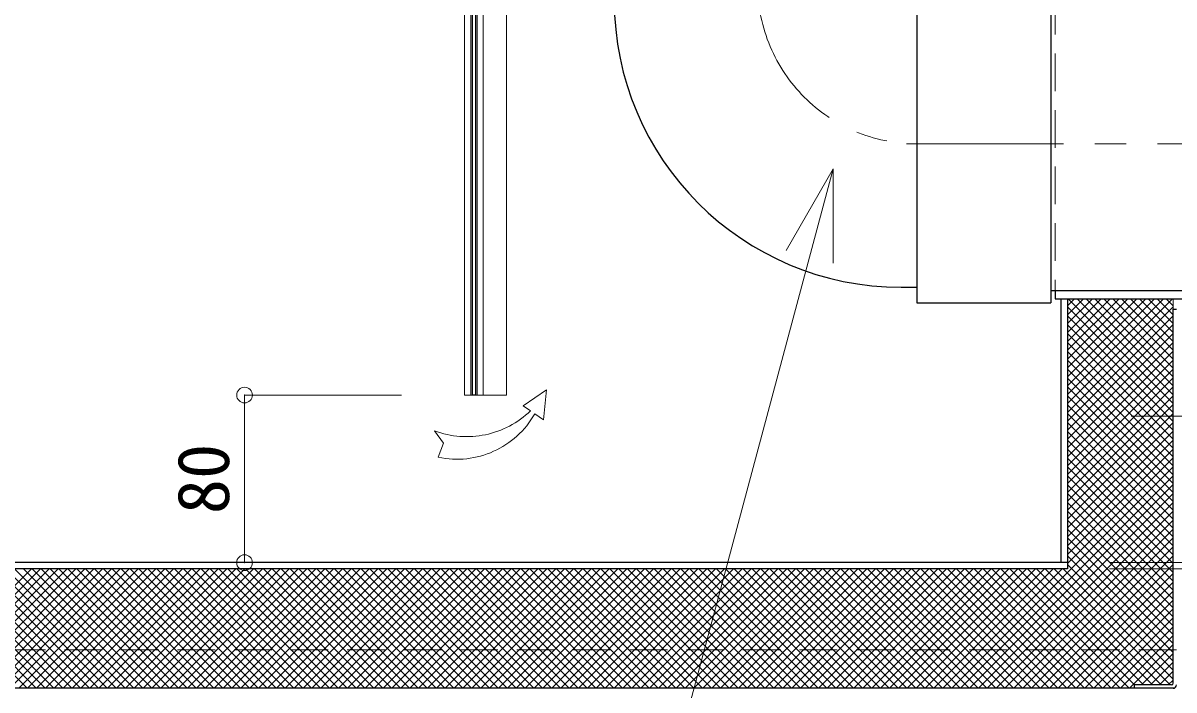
# Model space of a CAD drawing. Units: millimetres at full size, sheet at 1:15; details may follow other scales. Extents: x -3171 to 2904, y -2098 to 2117.
# Drawn here: x -1489 to -940, y -1356 to -1038 of the extents above; entities that cross this region are included whole.
import ezdxf
from ezdxf.enums import TextEntityAlignment as Align

# ---------------------------------------------------------------- set-up
doc = ezdxf.new("R2010")
doc.units = ezdxf.units.MM
doc.header["$LTSCALE"] = 15
doc.header["$PDMODE"] = 32
doc.header["$PDSIZE"] = 7.5
for name, pattern in [('CHAIN1', [8, 5, -1, 1, -1]), ('DASHED1', [1.8, 1.2, -0.6]), ('DOUBLE_CHAIN1', [8.8, 5, -1, 0.6, -0.6, 0.6, -1])]:
    doc.linetypes.add(name, pattern=pattern)
doc.layers.add('0-6_補助線', color=4, linetype='Continuous', lineweight=9)
doc.styles.add('ＭＳ ゴシック', font='')
doc.styles.get('ＭＳ ゴシック').set_extended_font_data('MS Gothic')

msp = doc.modelspace()

# ---------------------------------------------------------------- linework, layer by layer
at = {"layer": '0-6_補助線', "color": 7, "lineweight": 18}
for p, q in [((-1278.38, -1215.45), (-1278.38, -695.45)), ((-1275.38, -1215.45), (-1275.38, -695.45)), ((-1272.38, -707.7), (-1272.38, -1215.45)), ((-1269.38, -708.32), (-1269.38, -1215.45)), ((-1102.25, -1107.4), (-1185.52, -1418.15)), ((-1102.25, -1107.4), (-1124.75, -1146.37)), ((-1102.25, -1107.4), (-1102.25, -1152.4)), ((-939.98, -1169.45), (-939.98, -1174.45)), ((-1275.38, -1215.45), (-1278.38, -1215.45)), ((-1269.38, -1215.45), (-1272.38, -1215.45))]:
    msp.add_line(p, q, dxfattribs=at)
at = {"layer": '0-6_補助線', "color": 5, "lineweight": 25}
for p, q in [((-1274.63, -695.45), (-1274.63, -1215.45)), ((-1273.13, -696.2), (-1273.13, -1215.45)), ((-998.38, -1019.45), (-998.38, -1171.45)), ((-1069.88, -1163.95), (-1062.38, -1163.95)), ((-998.38, -1165.55), (-905.38, -1165.55)), ((-996.38, -1165.55), (-996.38, -1169.45)), ((-996.38, -1169.45), (-905.38, -1169.45)), ((-993.38, -1295.45), (-993.38, -1169.45)), ((-990.38, -1169.45), (-990.38, -1298.45)), ((-939.98, -1174.45), (-938.38, -1174.45)), ((-939.98, -1353.05), (-939.98, -1174.45)), ((-1273.13, -1215.45), (-1274.63, -1215.45)), ((-990.38, -1295.45), (-2396.38, -1295.45)), ((-990.38, -1298.45), (-2396.38, -1298.45)), ((-939.18, -1355.45), (-2447.58, -1355.45)), ((-958.38, -1355.45), (-958.38, -1353.85)), ((-940.78, -1353.85), (-958.38, -1353.85))]:
    msp.add_line(p, q, dxfattribs=at)
at = {"layer": '0-6_補助線'}
for p, q in [((-1258.38, -1215.45), (-1258.38, -695.45)), ((-990.38, -1219.49), (-940.35, -1169.45)), ((-990.38, -1215.24), (-944.59, -1169.45)), ((-990.38, -1211), (-948.84, -1169.45)), ((-990.38, -1206.76), (-953.08, -1169.45)), ((-990.38, -1202.51), (-957.32, -1169.45)), ((-990.38, -1198.27), (-961.57, -1169.45)), ((-990.38, -1194.03), (-965.81, -1169.45)), ((-990.38, -1189.79), (-970.05, -1169.45)), ((-990.38, -1185.54), (-974.29, -1169.45)), ((-990.38, -1181.3), (-978.54, -1169.45)), ((-990.38, -1177.06), (-982.78, -1169.45)), ((-990.38, -1172.82), (-987.02, -1169.45)), ((-990.05, -1169.45), (-939.98, -1219.52)), ((-985.81, -1169.45), (-939.98, -1215.28)), ((-981.56, -1169.45), (-939.98, -1211.04)), ((-977.32, -1169.45), (-939.98, -1206.79)), ((-973.08, -1169.45), (-939.98, -1202.55)), ((-968.84, -1169.45), (-939.98, -1198.31)), ((-964.59, -1169.45), (-939.98, -1194.07)), ((-960.35, -1169.45), (-939.98, -1189.82)), ((-956.11, -1169.45), (-939.98, -1185.58)), ((-951.87, -1169.45), (-939.98, -1181.34)), ((-947.62, -1169.45), (-939.98, -1177.1)), ((-943.38, -1169.45), (-939.98, -1172.85)), ((-990.38, -1223.73), (-939.98, -1173.33)), ((-990.38, -1173.36), (-939.98, -1223.76)), ((-990.38, -1227.97), (-939.98, -1177.57)), ((-990.38, -1177.61), (-939.98, -1228.01)), ((-990.38, -1232.21), (-939.98, -1181.81)), ((-990.38, -1181.85), (-939.98, -1232.25)), ((-990.38, -1236.46), (-939.98, -1186.06)), ((-990.38, -1186.09), (-939.98, -1236.49)), ((-990.38, -1240.7), (-939.98, -1190.3)), ((-990.38, -1190.33), (-939.98, -1240.73)), ((-990.38, -1244.94), (-939.98, -1194.54)), ((-990.38, -1194.58), (-939.98, -1244.98)), ((-990.38, -1249.18), (-939.98, -1198.78)), ((-990.38, -1198.82), (-939.98, -1249.22)), ((-990.38, -1253.43), (-939.98, -1203.03)), ((-990.38, -1203.06), (-939.98, -1253.46)), ((-990.38, -1257.67), (-939.98, -1207.27)), ((-990.38, -1207.31), (-939.98, -1257.71)), ((-990.38, -1261.91), (-939.98, -1211.51)), ((-990.38, -1211.55), (-939.98, -1261.95)), ((-1383.38, -1215.45), (-1383.38, -1295.45)), ((-1275.38, -1215.45), (-1274.63, -1215.45)), ((-1273.13, -1215.45), (-1272.38, -1215.45)), ((-1269.38, -1215.45), (-1258.38, -1215.45)), ((-990.38, -1266.15), (-939.98, -1215.75)), ((-990.38, -1215.79), (-939.98, -1266.19)), ((-990.38, -1270.4), (-939.98, -1220)), ((-990.38, -1220.03), (-939.98, -1270.43)), ((-990.38, -1274.64), (-939.98, -1224.24)), ((-990.38, -1224.28), (-939.98, -1274.68)), ((-990.38, -1278.88), (-939.98, -1228.48)), ((-990.38, -1228.52), (-939.98, -1278.92)), ((-990.38, -1283.12), (-939.98, -1232.72)), ((-990.38, -1232.76), (-939.98, -1283.16)), ((-990.38, -1287.37), (-939.98, -1236.97)), ((-990.38, -1237), (-939.98, -1287.4)), ((-990.38, -1291.61), (-939.98, -1241.21)), ((-990.38, -1241.25), (-939.98, -1291.65)), ((-990.38, -1295.85), (-939.98, -1245.45)), ((-990.38, -1245.49), (-939.98, -1295.89)), ((-1045.74, -1355.45), (-939.98, -1249.7)), ((-990.38, -1249.73), (-939.98, -1300.13)), ((-1041.5, -1355.45), (-939.98, -1253.94)), ((-1037.26, -1355.45), (-939.98, -1258.18)), ((-990.38, -1253.97), (-939.98, -1304.37)), ((-990.38, -1258.22), (-939.98, -1308.62)), ((-1033.01, -1355.45), (-939.98, -1262.42)), ((-990.38, -1262.46), (-939.98, -1312.86)), ((-1028.77, -1355.45), (-939.98, -1266.67)), ((-990.38, -1266.7), (-939.98, -1317.1)), ((-1024.53, -1355.45), (-939.98, -1270.91)), ((-990.38, -1270.94), (-939.98, -1321.34)), ((-1020.29, -1355.45), (-939.98, -1275.15)), ((-1016.04, -1355.45), (-939.98, -1279.39)), ((-990.38, -1275.19), (-939.98, -1325.59)), ((-990.38, -1279.43), (-939.98, -1329.83)), ((-1011.8, -1355.45), (-939.98, -1283.64)), ((-990.38, -1283.67), (-939.98, -1334.07)), ((-1007.56, -1355.45), (-939.98, -1287.88)), ((-990.38, -1287.92), (-939.98, -1338.32)), ((-1003.32, -1355.45), (-939.98, -1292.12)), ((-999.07, -1355.45), (-939.98, -1296.36)), ((-990.38, -1292.16), (-939.98, -1342.56)), ((-990.38, -1296.4), (-939.98, -1346.8)), ((-1544.11, -1298.45), (-1487.11, -1355.45)), ((-1542.13, -1355.45), (-1485.13, -1298.45)), ((-1539.87, -1298.45), (-1482.87, -1355.45)), ((-1537.89, -1355.45), (-1480.89, -1298.45)), ((-1535.63, -1298.45), (-1478.63, -1355.45)), ((-1533.65, -1355.45), (-1476.65, -1298.45)), ((-1531.39, -1298.45), (-1474.39, -1355.45)), ((-1529.4, -1355.45), (-1472.4, -1298.45)), ((-1527.14, -1298.45), (-1470.14, -1355.45)), ((-1525.16, -1355.45), (-1468.16, -1298.45)), ((-1522.9, -1298.45), (-1465.9, -1355.45)), ((-1520.92, -1355.45), (-1463.92, -1298.45)), ((-1518.66, -1298.45), (-1461.66, -1355.45)), ((-1516.67, -1355.45), (-1459.67, -1298.45)), ((-1514.42, -1298.45), (-1457.42, -1355.45)), ((-1512.43, -1355.45), (-1455.43, -1298.45)), ((-1510.17, -1298.45), (-1453.17, -1355.45)), ((-1508.19, -1355.45), (-1451.19, -1298.45)), ((-1505.93, -1298.45), (-1448.93, -1355.45)), ((-1503.95, -1355.45), (-1446.95, -1298.45)), ((-1501.69, -1298.45), (-1444.69, -1355.45)), ((-1499.7, -1355.45), (-1442.7, -1298.45)), ((-1497.45, -1298.45), (-1440.45, -1355.45)), ((-1495.46, -1355.45), (-1438.46, -1298.45)), ((-1493.2, -1298.45), (-1436.2, -1355.45)), ((-1491.22, -1355.45), (-1434.22, -1298.45)), ((-1488.96, -1298.45), (-1431.96, -1355.45)), ((-1486.98, -1355.45), (-1429.98, -1298.45)), ((-1484.72, -1298.45), (-1427.72, -1355.45)), ((-1482.73, -1355.45), (-1425.73, -1298.45)), ((-1480.48, -1298.45), (-1423.48, -1355.45)), ((-1478.49, -1355.45), (-1421.49, -1298.45)), ((-1476.23, -1298.45), (-1419.23, -1355.45)), ((-1474.25, -1355.45), (-1417.25, -1298.45)), ((-1471.99, -1298.45), (-1414.99, -1355.45)), ((-1470.01, -1355.45), (-1413.01, -1298.45)), ((-1467.75, -1298.45), (-1410.75, -1355.45)), ((-1465.76, -1355.45), (-1408.76, -1298.45)), ((-1463.5, -1298.45), (-1406.5, -1355.45)), ((-1461.52, -1355.45), (-1404.52, -1298.45)), ((-1459.26, -1298.45), (-1402.26, -1355.45)), ((-1457.28, -1355.45), (-1400.28, -1298.45)), ((-1455.02, -1298.45), (-1398.02, -1355.45)), ((-1453.04, -1355.45), (-1396.04, -1298.45)), ((-1450.78, -1298.45), (-1393.78, -1355.45)), ((-1448.79, -1355.45), (-1391.79, -1298.45)), ((-1446.53, -1298.45), (-1389.53, -1355.45)), ((-1444.55, -1355.45), (-1387.55, -1298.45)), ((-1442.29, -1298.45), (-1385.29, -1355.45)), ((-1440.31, -1355.45), (-1383.31, -1298.45)), ((-1438.05, -1298.45), (-1381.05, -1355.45)), ((-1436.06, -1355.45), (-1379.06, -1298.45)), ((-1433.81, -1298.45), (-1376.81, -1355.45)), ((-1431.82, -1355.45), (-1374.82, -1298.45)), ((-1429.56, -1298.45), (-1372.56, -1355.45)), ((-1427.58, -1355.45), (-1370.58, -1298.45)), ((-1425.32, -1298.45), (-1368.32, -1355.45)), ((-1423.34, -1355.45), (-1366.34, -1298.45)), ((-1421.08, -1298.45), (-1364.08, -1355.45)), ((-1419.09, -1355.45), (-1362.09, -1298.45)), ((-1416.84, -1298.45), (-1359.84, -1355.45)), ((-1414.85, -1355.45), (-1357.85, -1298.45)), ((-1412.59, -1298.45), (-1355.59, -1355.45)), ((-1410.61, -1355.45), (-1353.61, -1298.45)), ((-1408.35, -1298.45), (-1351.35, -1355.45)), ((-1406.37, -1355.45), (-1349.37, -1298.45)), ((-1404.11, -1298.45), (-1347.11, -1355.45)), ((-1402.12, -1355.45), (-1345.12, -1298.45)), ((-1399.86, -1298.45), (-1342.86, -1355.45)), ((-1397.88, -1355.45), (-1340.88, -1298.45)), ((-1395.62, -1298.45), (-1338.62, -1355.45)), ((-1393.64, -1355.45), (-1336.64, -1298.45)), ((-1391.38, -1298.45), (-1334.38, -1355.45)), ((-1389.4, -1355.45), (-1332.4, -1298.45)), ((-1387.14, -1298.45), (-1330.14, -1355.45)), ((-1385.15, -1355.45), (-1328.15, -1298.45)), ((-1382.89, -1298.45), (-1325.89, -1355.45)), ((-1380.91, -1355.45), (-1323.91, -1298.45)), ((-1378.65, -1298.45), (-1321.65, -1355.45)), ((-1376.67, -1355.45), (-1319.67, -1298.45)), ((-1374.41, -1298.45), (-1317.41, -1355.45)), ((-1372.43, -1355.45), (-1315.43, -1298.45)), ((-1370.17, -1298.45), (-1313.17, -1355.45)), ((-1368.18, -1355.45), (-1311.18, -1298.45)), ((-1365.92, -1298.45), (-1308.92, -1355.45)), ((-1363.94, -1355.45), (-1306.94, -1298.45)), ((-1361.68, -1298.45), (-1304.68, -1355.45)), ((-1359.7, -1355.45), (-1302.7, -1298.45)), ((-1357.44, -1298.45), (-1300.44, -1355.45)), ((-1355.45, -1355.45), (-1298.45, -1298.45)), ((-1353.2, -1298.45), (-1296.2, -1355.45)), ((-1351.21, -1355.45), (-1294.21, -1298.45)), ((-1348.95, -1298.45), (-1291.95, -1355.45)), ((-1346.97, -1355.45), (-1289.97, -1298.45)), ((-1344.71, -1298.45), (-1287.71, -1355.45)), ((-1342.73, -1355.45), (-1285.73, -1298.45)), ((-1340.47, -1298.45), (-1283.47, -1355.45)), ((-1338.48, -1355.45), (-1281.48, -1298.45)), ((-1336.23, -1298.45), (-1279.23, -1355.45)), ((-1334.24, -1355.45), (-1277.24, -1298.45)), ((-1331.98, -1298.45), (-1274.98, -1355.45)), ((-1330, -1355.45), (-1273, -1298.45)), ((-1327.74, -1298.45), (-1270.74, -1355.45)), ((-1325.76, -1355.45), (-1268.76, -1298.45)), ((-1323.5, -1298.45), (-1266.5, -1355.45)), ((-1321.51, -1355.45), (-1264.51, -1298.45)), ((-1319.25, -1298.45), (-1262.25, -1355.45)), ((-1317.27, -1355.45), (-1260.27, -1298.45)), ((-1315.01, -1298.45), (-1258.01, -1355.45)), ((-1313.03, -1355.45), (-1256.03, -1298.45)), ((-1310.77, -1298.45), (-1253.77, -1355.45)), ((-1308.79, -1355.45), (-1251.79, -1298.45)), ((-1306.53, -1298.45), (-1249.53, -1355.45)), ((-1304.54, -1355.45), (-1247.54, -1298.45)), ((-1302.28, -1298.45), (-1245.28, -1355.45)), ((-1300.3, -1355.45), (-1243.3, -1298.45)), ((-1298.04, -1298.45), (-1241.04, -1355.45)), ((-1296.06, -1355.45), (-1239.06, -1298.45)), ((-1293.8, -1298.45), (-1236.8, -1355.45)), ((-1291.81, -1355.45), (-1234.81, -1298.45)), ((-1289.56, -1298.45), (-1232.56, -1355.45)), ((-1287.57, -1355.45), (-1230.57, -1298.45)), ((-1285.31, -1298.45), (-1228.31, -1355.45)), ((-1283.33, -1355.45), (-1226.33, -1298.45)), ((-1281.07, -1298.45), (-1224.07, -1355.45)), ((-1279.09, -1355.45), (-1222.09, -1298.45)), ((-1276.83, -1298.45), (-1219.83, -1355.45)), ((-1274.84, -1355.45), (-1217.84, -1298.45)), ((-1272.59, -1298.45), (-1215.59, -1355.45)), ((-1270.6, -1355.45), (-1213.6, -1298.45)), ((-1268.34, -1298.45), (-1211.34, -1355.45)), ((-1266.36, -1355.45), (-1209.36, -1298.45)), ((-1264.1, -1298.45), (-1207.1, -1355.45)), ((-1262.12, -1355.45), (-1205.12, -1298.45)), ((-1259.86, -1298.45), (-1202.86, -1355.45)), ((-1257.87, -1355.45), (-1200.87, -1298.45)), ((-1255.62, -1298.45), (-1198.62, -1355.45)), ((-1253.63, -1355.45), (-1196.63, -1298.45)), ((-1251.37, -1298.45), (-1194.37, -1355.45)), ((-1249.39, -1355.45), (-1192.39, -1298.45)), ((-1247.13, -1298.45), (-1190.13, -1355.45)), ((-1245.15, -1355.45), (-1188.15, -1298.45)), ((-1242.89, -1298.45), (-1185.89, -1355.45)), ((-1240.9, -1355.45), (-1183.9, -1298.45)), ((-1238.64, -1298.45), (-1181.64, -1355.45)), ((-1236.66, -1355.45), (-1179.66, -1298.45)), ((-1234.4, -1298.45), (-1177.4, -1355.45)), ((-1232.42, -1355.45), (-1175.42, -1298.45)), ((-1230.16, -1298.45), (-1173.16, -1355.45)), ((-1228.18, -1355.45), (-1171.18, -1298.45)), ((-1225.92, -1298.45), (-1168.92, -1355.45)), ((-1223.93, -1355.45), (-1166.93, -1298.45)), ((-1221.67, -1298.45), (-1164.67, -1355.45)), ((-1219.69, -1355.45), (-1162.69, -1298.45)), ((-1217.43, -1298.45), (-1160.43, -1355.45)), ((-1215.45, -1355.45), (-1158.45, -1298.45)), ((-1213.19, -1298.45), (-1156.19, -1355.45)), ((-1211.2, -1355.45), (-1154.2, -1298.45)), ((-1208.95, -1298.45), (-1151.95, -1355.45)), ((-1206.96, -1355.45), (-1149.96, -1298.45)), ((-1204.7, -1298.45), (-1147.7, -1355.45)), ((-1202.72, -1355.45), (-1145.72, -1298.45)), ((-1200.46, -1298.45), (-1143.46, -1355.45)), ((-1198.48, -1355.45), (-1141.48, -1298.45)), ((-1196.22, -1298.45), (-1139.22, -1355.45)), ((-1194.23, -1355.45), (-1137.23, -1298.45)), ((-1191.98, -1298.45), (-1134.98, -1355.45)), ((-1189.99, -1355.45), (-1132.99, -1298.45)), ((-1187.73, -1298.45), (-1130.73, -1355.45)), ((-1185.75, -1355.45), (-1128.75, -1298.45)), ((-1183.49, -1298.45), (-1126.49, -1355.45)), ((-1181.51, -1355.45), (-1124.51, -1298.45)), ((-1179.25, -1298.45), (-1122.25, -1355.45)), ((-1177.26, -1355.45), (-1120.26, -1298.45)), ((-1175, -1298.45), (-1118, -1355.45)), ((-1173.02, -1355.45), (-1116.02, -1298.45)), ((-1170.76, -1298.45), (-1113.76, -1355.45)), ((-1168.78, -1355.45), (-1111.78, -1298.45)), ((-1166.52, -1298.45), (-1109.52, -1355.45)), ((-1164.54, -1355.45), (-1107.54, -1298.45)), ((-1162.28, -1298.45), (-1105.28, -1355.45)), ((-1160.29, -1355.45), (-1103.29, -1298.45)), ((-1158.03, -1298.45), (-1101.03, -1355.45)), ((-1156.05, -1355.45), (-1099.05, -1298.45)), ((-1153.79, -1298.45), (-1096.79, -1355.45)), ((-1151.81, -1355.45), (-1094.81, -1298.45)), ((-1149.55, -1298.45), (-1092.55, -1355.45)), ((-1147.57, -1355.45), (-1090.57, -1298.45)), ((-1145.31, -1298.45), (-1088.31, -1355.45)), ((-1143.32, -1355.45), (-1086.32, -1298.45)), ((-1141.06, -1298.45), (-1084.06, -1355.45)), ((-1139.08, -1355.45), (-1082.08, -1298.45)), ((-1136.82, -1298.45), (-1079.82, -1355.45)), ((-1134.84, -1355.45), (-1077.84, -1298.45)), ((-1132.58, -1298.45), (-1075.58, -1355.45)), ((-1130.59, -1355.45), (-1073.59, -1298.45)), ((-1128.34, -1298.45), (-1071.34, -1355.45)), ((-1126.35, -1355.45), (-1069.35, -1298.45)), ((-1124.09, -1298.45), (-1067.09, -1355.45)), ((-1122.11, -1355.45), (-1065.11, -1298.45)), ((-1119.85, -1298.45), (-1062.85, -1355.45)), ((-1117.87, -1355.45), (-1060.87, -1298.45)), ((-1115.61, -1298.45), (-1058.61, -1355.45)), ((-1113.62, -1355.45), (-1056.62, -1298.45)), ((-1111.37, -1298.45), (-1054.37, -1355.45)), ((-1109.38, -1355.45), (-1052.38, -1298.45)), ((-1107.12, -1298.45), (-1050.12, -1355.45)), ((-1105.14, -1355.45), (-1048.14, -1298.45)), ((-1102.88, -1298.45), (-1045.88, -1355.45)), ((-1100.9, -1355.45), (-1043.9, -1298.45)), ((-1098.64, -1298.45), (-1041.64, -1355.45)), ((-1096.65, -1355.45), (-1039.65, -1298.45)), ((-1094.39, -1298.45), (-1037.39, -1355.45)), ((-1092.41, -1355.45), (-1035.41, -1298.45)), ((-1090.15, -1298.45), (-1033.15, -1355.45)), ((-1088.17, -1355.45), (-1031.17, -1298.45)), ((-1085.91, -1298.45), (-1028.91, -1355.45)), ((-1083.93, -1355.45), (-1026.93, -1298.45)), ((-1081.67, -1298.45), (-1024.67, -1355.45)), ((-1079.68, -1355.45), (-1022.68, -1298.45)), ((-1077.42, -1298.45), (-1020.42, -1355.45)), ((-1075.44, -1355.45), (-1018.44, -1298.45)), ((-1073.18, -1298.45), (-1016.18, -1355.45)), ((-1071.2, -1355.45), (-1014.2, -1298.45)), ((-1068.94, -1298.45), (-1011.94, -1355.45)), ((-1066.95, -1355.45), (-1009.95, -1298.45)), ((-1064.7, -1298.45), (-1007.7, -1355.45)), ((-1062.71, -1355.45), (-1005.71, -1298.45)), ((-1060.45, -1298.45), (-1003.45, -1355.45)), ((-1058.47, -1355.45), (-1001.47, -1298.45)), ((-1056.21, -1298.45), (-999.21, -1355.45)), ((-1054.23, -1355.45), (-997.23, -1298.45)), ((-1051.97, -1298.45), (-994.97, -1355.45)), ((-1049.98, -1355.45), (-992.98, -1298.45)), ((-1047.73, -1298.45), (-990.73, -1355.45)), ((-1043.48, -1298.45), (-986.48, -1355.45)), ((-1039.24, -1298.45), (-982.24, -1355.45)), ((-1035, -1298.45), (-978, -1355.45)), ((-1030.76, -1298.45), (-973.76, -1355.45)), ((-1026.51, -1298.45), (-969.51, -1355.45)), ((-1022.27, -1298.45), (-965.27, -1355.45)), ((-1018.03, -1298.45), (-961.03, -1355.45)), ((-1013.78, -1298.45), (-958.38, -1353.86)), ((-1009.54, -1298.45), (-954.14, -1353.85)), ((-1005.3, -1298.45), (-949.9, -1353.85)), ((-1001.06, -1298.45), (-945.66, -1353.85)), ((-996.81, -1298.45), (-941.41, -1353.85)), ((-994.83, -1355.45), (-939.98, -1300.61)), ((-992.57, -1298.45), (-939.98, -1351.04)), ((-990.59, -1355.45), (-939.98, -1304.85)), ((-986.34, -1355.45), (-939.98, -1309.09)), ((-982.1, -1355.45), (-939.98, -1313.34)), ((-977.86, -1355.45), (-939.98, -1317.58)), ((-973.62, -1355.45), (-939.98, -1321.82)), ((-969.37, -1355.45), (-939.98, -1326.06)), ((-965.13, -1355.45), (-939.98, -1330.31)), ((-960.89, -1355.45), (-939.98, -1334.55)), ((-955.05, -1353.85), (-939.98, -1338.79)), ((-950.8, -1353.85), (-939.98, -1343.03)), ((-946.56, -1353.85), (-939.98, -1347.28)), ((-942.32, -1353.85), (-939.98, -1351.52))]:
    msp.add_line(p, q, dxfattribs=at)
at = {"layer": '0-6_補助線', "linetype": 'DASHED1'}
for p, q in [((-996.38, -1025.35), (-996.38, -1165.55)), ((-938.38, -1337.05), (-2448.38, -1337.05))]:
    msp.add_line(p, q, dxfattribs=at)
at = {"layer": '0-6_補助線', "linetype": 'CHAIN1'}
for p, q in [((-1067.38, -1095.45), (31.62, -1095.45)), ((-1383.38, -1215.45), (-1298.38, -1215.45)), ((-959.98, -1225.45), (-916.78, -1225.45)), ((-970.38, -1295.45), (161.62, -1295.45)), ((-970.38, -1298.45), (226.62, -1298.45))]:
    msp.add_line(p, q, dxfattribs=at)
at = {"layer": '0-6_補助線', "linetype": 'DOUBLE_CHAIN1'}
for p, q in [((-1250.31, -1220.55), (-1239.13, -1212.91)), ((-1240.62, -1227.25), (-1239.13, -1212.91)), ((-1250.31, -1220.55), (-1246.84, -1222.95)), ((-1244.8, -1224.36), (-1240.62, -1227.25))]:
    msp.add_line(p, q, dxfattribs=at)
at = {"layer": '0-6_補助線', "color": 5, "lineweight": 25}
msp.add_lwpolyline([(-1062.38, -1019.45), (-1062.38, -1171.45), (-998.38, -1171.45)], dxfattribs=at)
at = {"layer": '0-6_補助線', "linetype": 'DOUBLE_CHAIN1'}
msp.add_lwpolyline([(-1292.71, -1232.48), (-1288.43, -1238.34), (-1290.87, -1245.16)], dxfattribs=at)
at = {"layer": '0-6_補助線', "linetype": 'CHAIN1'}
msp.add_arc((-1062.38, -1019.45), 76, 180, 270, dxfattribs=at)
at = {"layer": '0-6_補助線', "color": 5, "lineweight": 25}
for centre, radius, start, end in [((-1069.88, -1026.95), 137, 180, 270), ((-940.78, -1353.05), 0.8, 270, 0), ((-939.98, -1353.85), 1.6, 270, 0)]:
    msp.add_arc(centre, radius, start, end, dxfattribs=at)
at = {"layer": '0-6_補助線', "linetype": 'DOUBLE_CHAIN1'}
for centre, radius, start, end in [((-1277.29, -1191.53), 43.76, 249.3758, 314.1008), ((-1282.03, -1203.32), 42.76, 258.0687, 330.5195)]:
    msp.add_arc(centre, radius, start, end, dxfattribs=at)
at = {"layer": '0-6_補助線', "color": 1}
for p in [(-1383.38, -1215.45), (-1383.38, -1295.45)]:
    msp.add_point(p, dxfattribs=at)

# ---------------------------------------------------------------- texts
at = {"layer": '0-6_補助線', "color": 7, "style": 'ＭＳ ゴシック'}
msp.add_text('80', height=24.74, rotation=90, dxfattribs=at).set_placement((-1383.38, -1272.33), align=Align.BOTTOM_LEFT)

doc.saveas('drawing.dxf')
